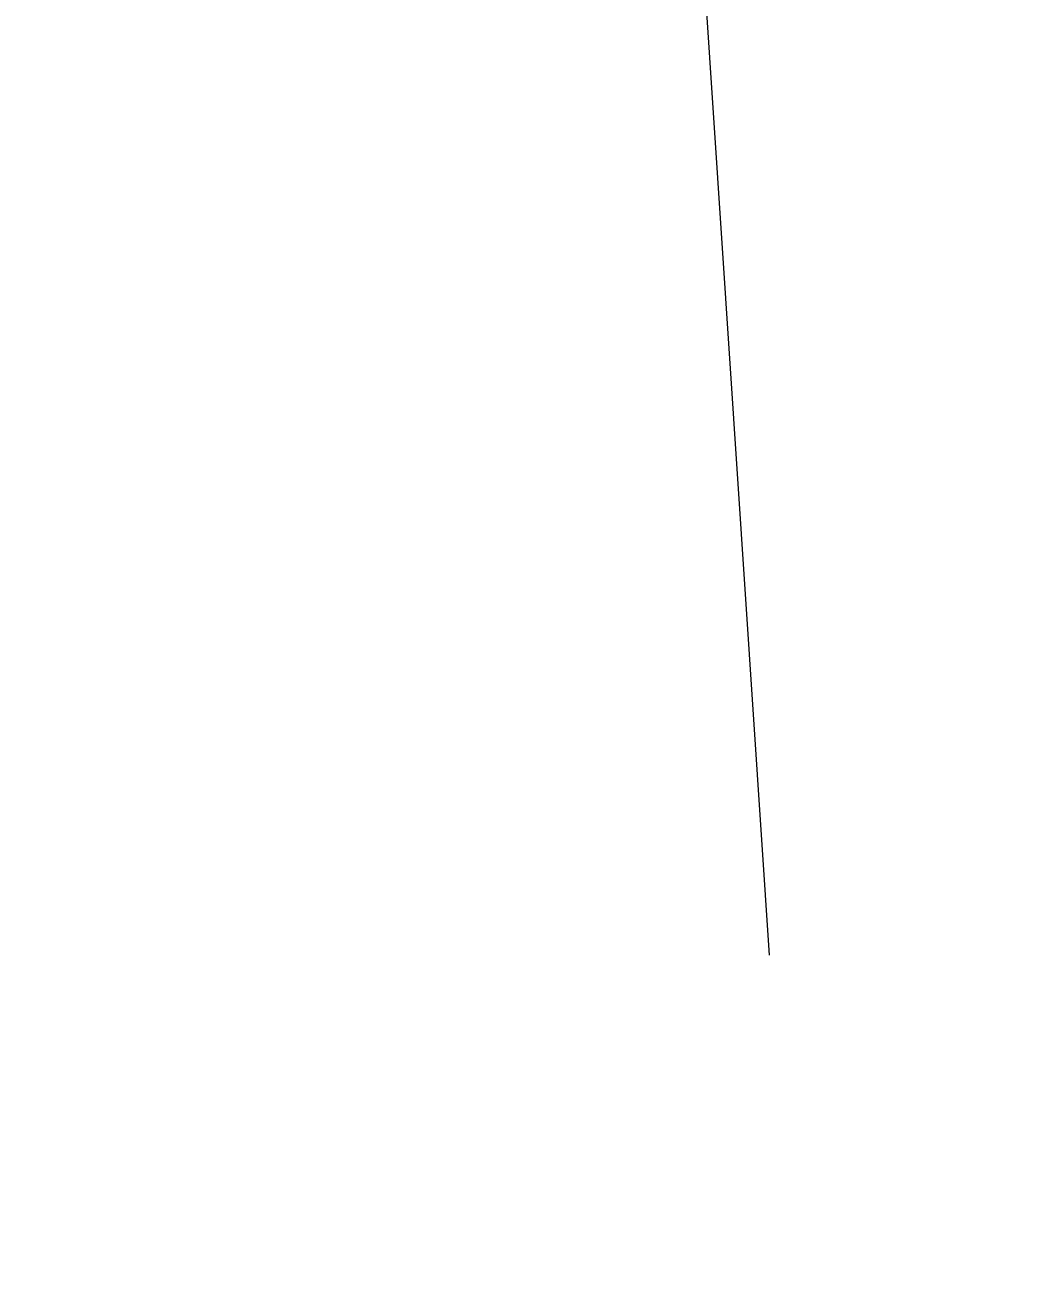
# Model space of a CAD drawing. Header units: metres. Extents: x 2513914 to 2544706, y 1140005 to 1171926.
# Drawn here: x 2514757.337 to 2514757.972, y 1146539.123 to 1146539.919 of the extents above; entities that cross this region are included whole.
import ezdxf
from ezdxf.enums import TextEntityAlignment as Align

# ---------------------------------------------------------------- set-up
doc = ezdxf.new("R2010")
doc.units = ezdxf.units.M
doc.layers.add('MO_CS_NOM', color=7, linetype='Continuous', lineweight=20)
doc.layers.add('MO_ODL_MUR', color=7, linetype='Continuous', lineweight=20)
doc.styles.get("Standard").update_dxf_attribs({"font": 'simplex.shx'})

# ---------------------------------------------------------------- blocks, each defined once
blk = doc.blocks.new('B_CS_NOM')
at = {"layer": 'MO_CS_NOM', "oblique": 15.00003}
blk.add_attdef('NOM', text='', height=0.0023, dxfattribs=at).set_placement((0.00000091, 0.00124062), align=Align.MIDDLE_LEFT)

msp = doc.modelspace()

# ---------------------------------------------------------------- linework, layer by layer
at = {"layer": 'MO_ODL_MUR'}
msp.add_lwpolyline([(2514817.503, 1146467.734), (2514817.073, 1146467.324), (2514811.563, 1146473.284), (2514803.343, 1146482.294), (2514797.293, 1146488.854), (2514791.123, 1146495.384), (2514768.823, 1146520.214), (2514766.563, 1146523.254), (2514767.263, 1146525.534), (2514767.073, 1146527.764), (2514765.913, 1146529.474), (2514760.333, 1146535.404), (2514759.793, 1146536.444), (2514759.453, 1146537.684), (2514758.863, 1146545.004), (2514757.493, 1146544.074), (2514757.763, 1146540.074), (2514757.813, 1146539.324)], dxfattribs=at)

# ---------------------------------------------------------------- block references
at = {"layer": 'MO_CS_NOM', "xscale": 1000, "yscale": 1000, "zscale": 1000, "rotation": 33.3}
msp.add_blockref('B_CS_NOM', (2514734.456, 1146534.357), dxfattribs=at).add_auto_attribs({'NOM': 'Route du Vignoble'})

doc.saveas('drawing.dxf')
